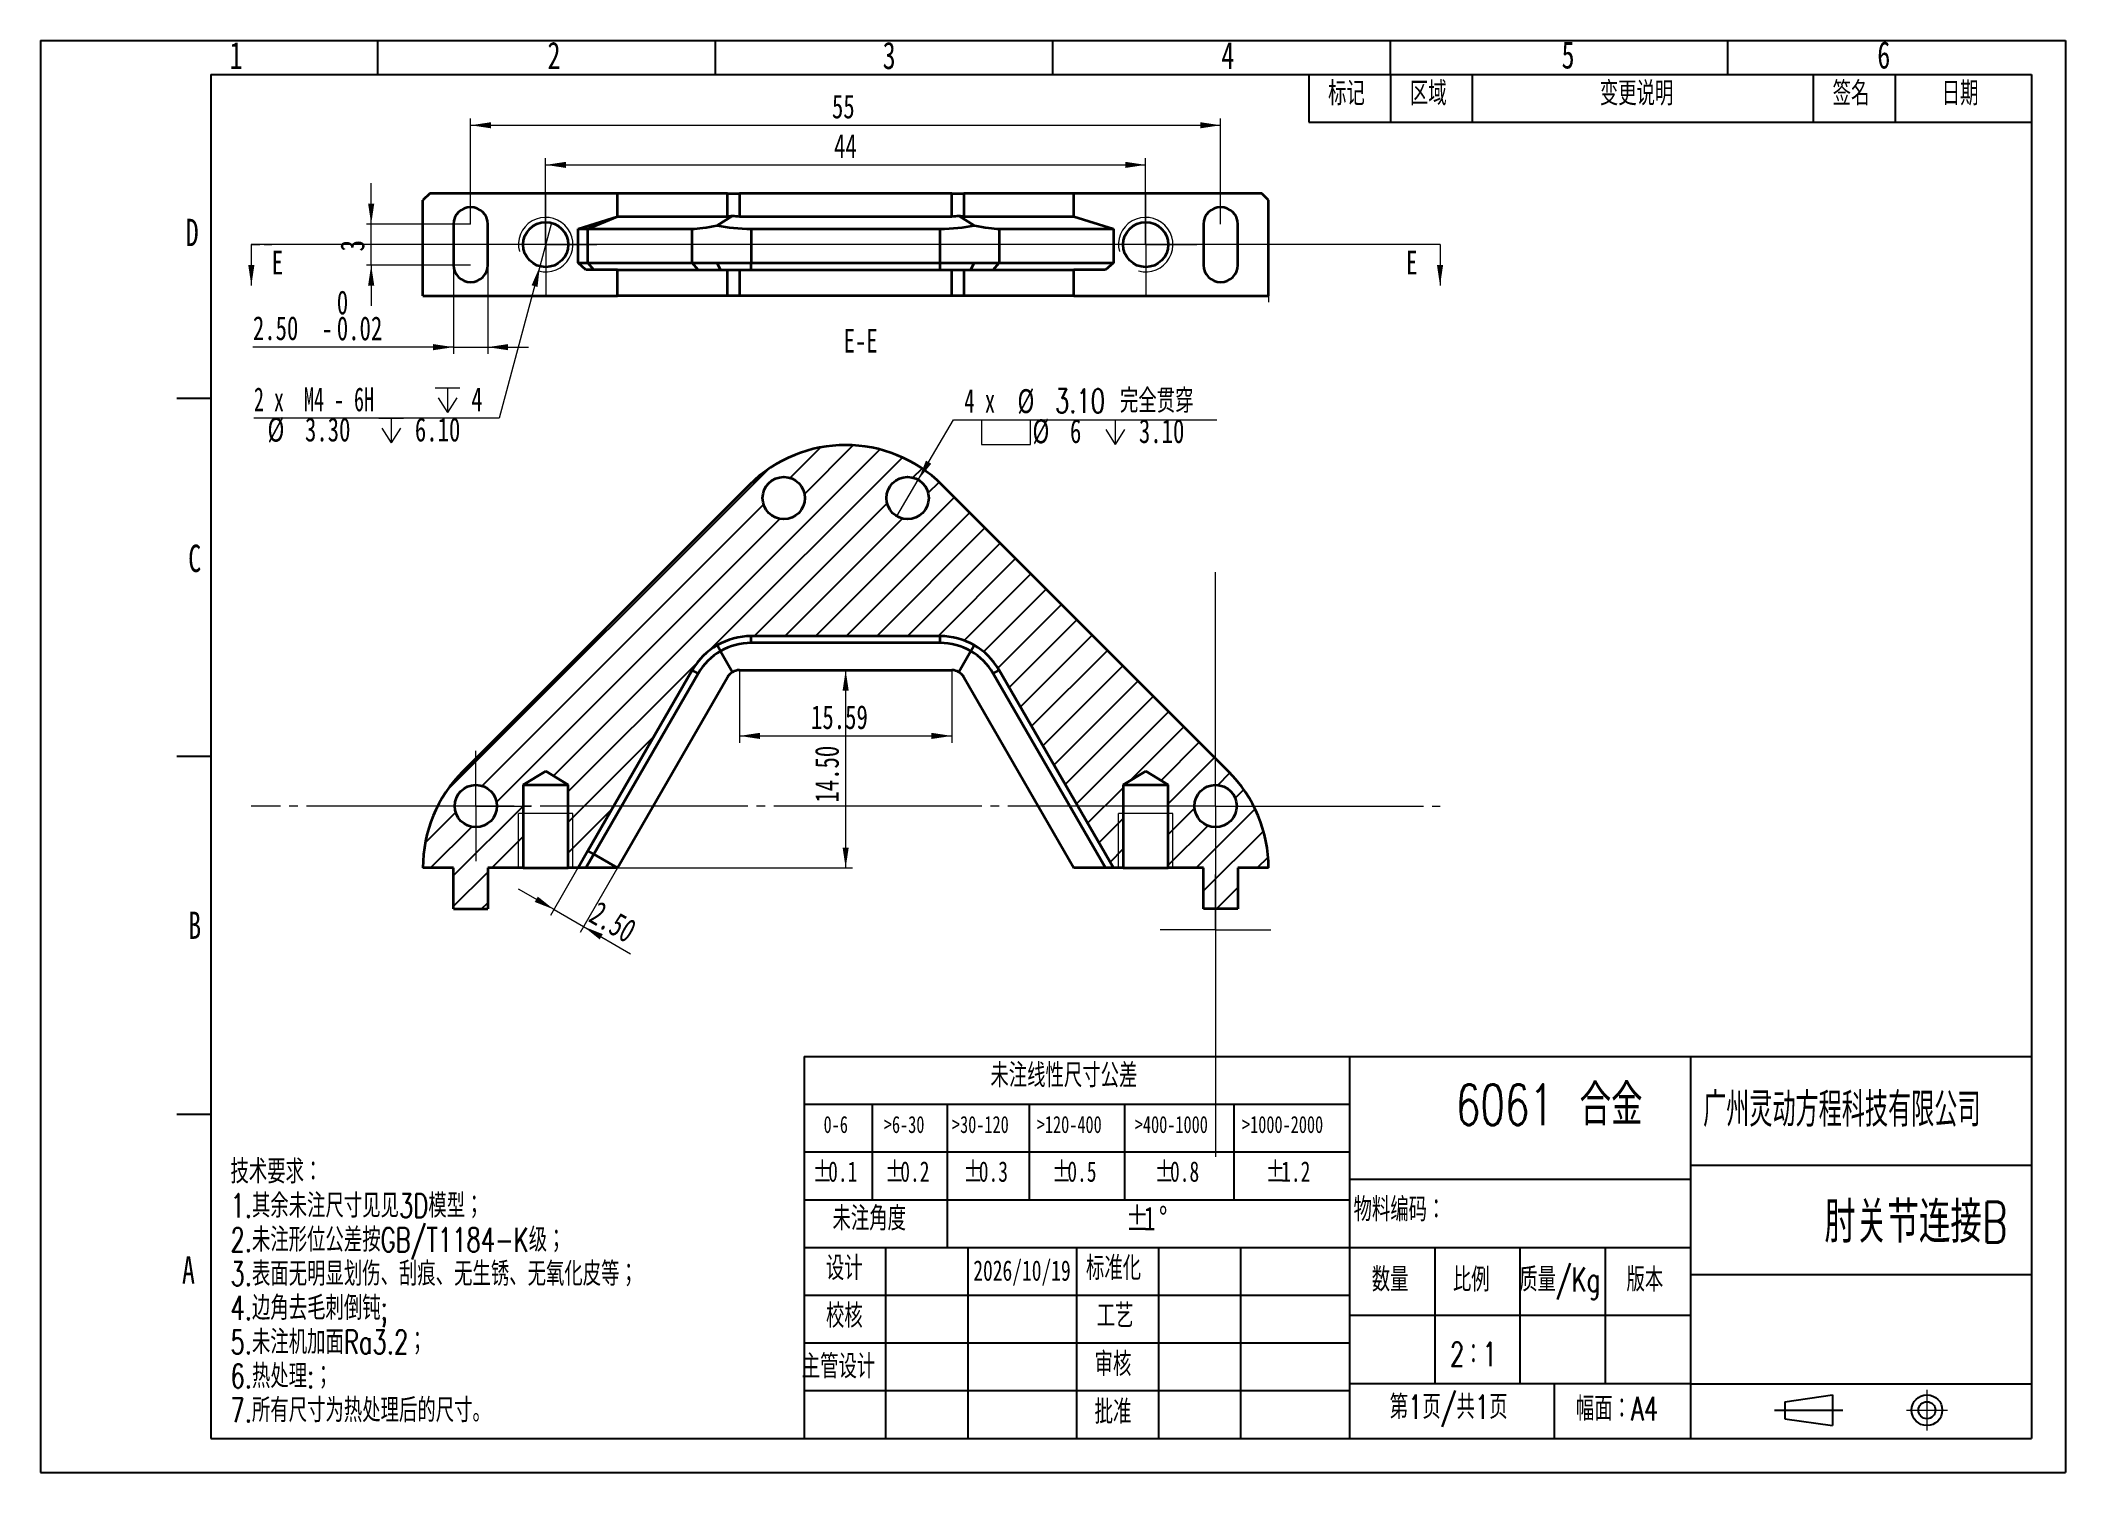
# Model space of a CAD drawing. Header units: millimetres. Extents: x 0 to 297, y 0 to 210.
import ezdxf

# ---------------------------------------------------------------- set-up
doc = ezdxf.new("R2010")
doc.units = ezdxf.units.MM
for name, pattern in [('SLD-中心线', [34.29, 30.48, -1.27, 1.27, -1.27]), ('SLD-实线', [0]), ('SLD-虚线', [1.905, 1.27, -0.635])]:
    doc.linetypes.add(name, pattern=pattern)
for name, color, linetype in [('中心线层', 1, 'SLD-中心线'), ('剖面线层', 133, 'SLD-实线'), ('尺寸线层', 83, 'SLD-实线'), ('文本', 7, 'SLD-实线'), ('细实线层', 7, 'SLD-实线')]:
    doc.layers.add(name, color=color, linetype=linetype)
doc.layers.add('粗实线层', color=7, linetype='SLD-实线', lineweight=35)
doc.styles.add('SLDTEXTSTYLE0', font='TXT', dxfattribs={"width": 0.7, "bigfont": 'bigfont'})
doc.styles.add('SLDTEXTSTYLE1', font='TXT', dxfattribs={"width": 0.7})
doc.styles.add('SLDTEXTSTYLE2', font='TXT', dxfattribs={"width": 0.616621, "bigfont": 'bigfont'})
doc.styles.add('SLDTEXTSTYLE3', font='TXT', dxfattribs={"width": 0.616667})
doc.styles.add('SLDTEXTSTYLE4', font='TXT', dxfattribs={"width": 0.633333})
doc.dimstyles.new('SLDDIMSTYLE0', dxfattribs={"dimtxt": 3.5, "dimasz": 3, "dimexe": 0, "dimexo": 0.0625, "dimgap": 0.875, "dimtad": 2, "dimlfac": 0.5, "dimrnd": 1e-09, "dimzin": 12, "dimdsep": 46, "dimtxsty": 'SLDTEXTSTYLE1', "dimsah": 1, "dimcen": 0.09, "dimadec": 0, "dimazin": 3, "dimtfac": 1, "dimtofl": 0, "dimtmove": 0, "dimatfit": 3, "dimfxl": 0, "dimfrac": 2, "dimtolj": 1, "dimtzin": 12, "dimarcsym": 0})
doc.dimstyles.new('SLDDIMSTYLE1', dxfattribs={"dimtxt": 3.5, "dimasz": 3, "dimexe": 0, "dimexo": 0.0625, "dimgap": 0.875, "dimtad": 0, "dimtih": 1, "dimtoh": 1, "dimdec": 6, "dimlfac": 0.5, "dimrnd": 1e-09, "dimzin": 12, "dimdsep": 46, "dimtxsty": 'SLDTEXTSTYLE1', "dimblk1": 'NONE', "dimsah": 1, "dimcen": 0, "dimadec": 0, "dimazin": 3, "dimtfac": 1, "dimtmove": 0, "dimatfit": 3, "dimldrblk": 'NONE', "dimfxl": 0, "dimfrac": 2, "dimtolj": 1, "dimtzin": 12, "dimarcsym": 0})
doc.dimstyles.new('SLDDIMSTYLE2', dxfattribs={"dimtxt": 3.5, "dimasz": 3, "dimexe": 0, "dimexo": 0.0625, "dimgap": 0.875, "dimtad": 2, "dimlfac": 0.5, "dimrnd": 1e-09, "dimzin": 4, "dimdsep": 46, "dimtxsty": 'SLDTEXTSTYLE1', "dimsah": 1, "dimcen": 0.09, "dimadec": 0, "dimazin": 1, "dimtol": 1, "dimtm": 0.02, "dimtfac": 1, "dimtmove": 0, "dimatfit": 0, "dimfxl": 0, "dimfrac": 2, "dimtolj": 1, "dimarcsym": 0})
doc.dimstyles.new('SLDDIMSTYLE3', dxfattribs={"dimtxt": 3.5, "dimasz": 3, "dimexe": 0, "dimexo": 0.0625, "dimgap": 0.875, "dimtad": 2, "dimlfac": 0.5, "dimrnd": 1e-09, "dimzin": 12, "dimdsep": 46, "dimtxsty": 'SLDTEXTSTYLE1', "dimsah": 1, "dimcen": 0.09, "dimadec": 0, "dimazin": 3, "dimtfac": 1, "dimtmove": 0, "dimatfit": 0, "dimfxl": 0, "dimfrac": 2, "dimtolj": 1, "dimtzin": 12, "dimarcsym": 0})
doc.dimstyles.new('SLDDIMSTYLE4', dxfattribs={"dimtxt": 3.5, "dimasz": 3, "dimexe": 0, "dimexo": 0.0625, "dimgap": 0.875, "dimtad": 0, "dimtih": 1, "dimtoh": 1, "dimlfac": 0.5, "dimrnd": 1e-09, "dimzin": 4, "dimdsep": 46, "dimtxsty": 'SLDTEXTSTYLE1', "dimblk1": 'NONE', "dimsah": 1, "dimcen": 0, "dimadec": 0, "dimazin": 1, "dimtfac": 1, "dimtmove": 0, "dimatfit": 3, "dimldrblk": 'NONE', "dimfxl": 0, "dimfrac": 2, "dimtolj": 1, "dimtzin": 12, "dimarcsym": 0})
doc.dimstyles.new('SLDDIMSTYLE5', dxfattribs={"dimtxt": 3.5, "dimasz": 3, "dimexe": 0, "dimexo": 0.0625, "dimgap": 0.875, "dimtad": 2, "dimlfac": 0.5, "dimrnd": 1e-09, "dimzin": 4, "dimdsep": 46, "dimtxsty": 'SLDTEXTSTYLE1', "dimsah": 1, "dimcen": 0.09, "dimadec": 0, "dimazin": 1, "dimtfac": 1, "dimtmove": 0, "dimatfit": 0, "dimfxl": 0, "dimfrac": 2, "dimtolj": 1, "dimtzin": 12, "dimarcsym": 0})
doc.dimstyles.new('SLDDIMSTYLE6', dxfattribs={"dimtxt": 3.5, "dimasz": 3, "dimexe": 0, "dimexo": 0.0625, "dimgap": 0.875, "dimtad": 2, "dimlfac": 0.5, "dimrnd": 1e-09, "dimzin": 4, "dimdsep": 46, "dimtxsty": 'SLDTEXTSTYLE1', "dimsah": 1, "dimcen": 0.09, "dimadec": 0, "dimazin": 1, "dimtfac": 1, "dimtofl": 0, "dimtmove": 0, "dimatfit": 3, "dimfxl": 0, "dimfrac": 2, "dimtolj": 1, "dimtzin": 12, "dimarcsym": 0})

# ---------------------------------------------------------------- blocks, each defined once
blk = doc.blocks.new('SW_TABLEANNOTATION_0')
at = {"color": 0}
for p, q in [((0, 0), (0, -7)), ((0, 0), (12, 0)), ((12, 0), (12, -7)), ((12, 0), (24, 0)), ((24, 0), (24, -7)), ((24, 0), (74, 0)), ((74, 0), (74, -7)), ((74, 0), (86, 0)), ((86, 0), (86, -7)), ((86, 0), (106, 0)), ((106, 0), (106, -7)), ((0, -7), (12, -7)), ((12, -7), (24, -7)), ((24, -7), (74, -7)), ((74, -7), (86, -7)), ((86, -7), (106, -7))]:
    blk.add_line(p, q, dxfattribs=at)
at = {"color": 0, "char_height": 3.5, "attachment_point": 1, "style": 'SLDTEXTSTYLE0'}
for s, insert in [('标记', (2.85, -1.01)), ('区域', (14.85, -1.01)), ('变更说明', (42.7, -1.01)), ('签名', (76.85, -1.01)), ('日期', (92.85, -1.01))]:
    blk.add_mtext(s, dxfattribs=dict(at, insert=insert))
blk = doc.blocks.new('SW_TABLEANNOTATION_1')
at = {"color": 0}
for p, q in [((0, 0), (0, -7)), ((0, 0), (5, 0)), ((5, 0), (10, 0)), ((10, 0), (21, 0)), ((21, 0), (33, 0)), ((33, 0), (47, 0)), ((47, 0), (63, 0)), ((63, 0), (80, 0)), ((80, 0), (80, -7)), ((0, -7), (0, -14)), ((0, -7), (5, -7)), ((5, -7), (10, -7)), ((10, -7), (10, -14)), ((10, -7), (21, -7)), ((21, -7), (21, -14)), ((21, -7), (33, -7)), ((33, -7), (33, -14)), ((33, -7), (47, -7)), ((47, -7), (47, -14)), ((47, -7), (63, -7)), ((63, -7), (63, -14)), ((63, -7), (80, -7)), ((80, -7), (80, -14)), ((0, -14), (0, -21)), ((0, -14), (5, -14)), ((5, -14), (10, -14)), ((10, -14), (10, -21)), ((10, -14), (21, -14)), ((21, -14), (21, -21)), ((21, -14), (33, -14)), ((33, -14), (33, -21)), ((33, -14), (47, -14)), ((47, -14), (47, -21)), ((47, -14), (63, -14)), ((63, -14), (63, -21)), ((63, -14), (80, -14)), ((80, -14), (80, -21)), ((0, -21), (0, -28)), ((0, -21), (5, -21)), ((5, -21), (10, -21)), ((10, -21), (21, -21)), ((21, -21), (21, -28)), ((21, -21), (21, -28)), ((21, -21), (33, -21)), ((33, -21), (47, -21)), ((47, -21), (63, -21)), ((63, -21), (80, -21)), ((80, -21), (80, -28)), ((0, -28), (5, -28)), ((5, -28), (10, -28)), ((10, -28), (21, -28)), ((21, -28), (33, -28)), ((33, -28), (47, -28)), ((47, -28), (63, -28)), ((63, -28), (80, -28))]:
    blk.add_line(p, q, dxfattribs=at)
at = {"color": 0, "attachment_point": 1}
for s, insert, char_height, style in [('未注线性尺寸公差', (27.32, -1.01), 3.5, 'SLDTEXTSTYLE0'), ('0-6', (2.85, -8.72), 2.5, 'SLDTEXTSTYLE1'), ('>6-30', (11.69, -8.72), 2.5, 'SLDTEXTSTYLE1'), ('>30-120', (21.68, -8.72), 2.5, 'SLDTEXTSTYLE1'), ('>120-400', (34.12, -8.72), 2.5, 'SLDTEXTSTYLE1'), ('>400-1000', (48.5, -8.72), 2.5, 'SLDTEXTSTYLE1'), ('>1000-2000', (64.22, -8.72), 2.5, 'SLDTEXTSTYLE1'), ('%%p', (1.25, -15.37), 3, 'SLDTEXTSTYLE1'), ('0.1', (3.52, -15.37), 3, 'SLDTEXTSTYLE1'), ('%%p', (11.84, -15.37), 3, 'SLDTEXTSTYLE1'), ('0.2', (14.1, -15.37), 3, 'SLDTEXTSTYLE1'), ('%%p', (23.34, -15.37), 3, 'SLDTEXTSTYLE1'), ('0.3', (25.61, -15.37), 3, 'SLDTEXTSTYLE1'), ('%%p', (36.34, -15.37), 3, 'SLDTEXTSTYLE1'), ('0.5', (38.6, -15.37), 3, 'SLDTEXTSTYLE1'), ('%%p', (51.4, -15.37), 3, 'SLDTEXTSTYLE1'), ('0.8', (53.66, -15.37), 3, 'SLDTEXTSTYLE1'), ('%%p', (67.69, -15.37), 3, 'SLDTEXTSTYLE1'), ('1.2', (69.96, -15.37), 3, 'SLDTEXTSTYLE1'), ('未注角度', (4.16, -22.01), 3.5, 'SLDTEXTSTYLE0'), ('%%p', (47.19, -22.01), 3.5, 'SLDTEXTSTYLE1'), ('1', (49.84, -22.01), 3.5, 'SLDTEXTSTYLE1'), ('%%d', (52.04, -22.01), 3.5, 'SLDTEXTSTYLE1')]:
    blk.add_mtext(s, dxfattribs=dict(at, insert=insert, char_height=char_height, style=style))
blk = doc.blocks.new('_D')
at = {"layer": '尺寸线层', "linetype": 'SLD-实线', "lineweight": 18}
for p, q in [((74.09, 180.07), (74.09, 192.76)), ((74.09, 191.76), (162.09, 191.76)), ((162.09, 180.07), (162.09, 192.76))]:
    blk.add_line(p, q, dxfattribs=at)
for points in [[(74.09, 191.76), (77.09, 191.31), (77.09, 192.21)], [(162.09, 191.76), (159.09, 192.21), (159.09, 191.31)]]:
    blk.add_solid(points, dxfattribs=at)
at = {"layer": '尺寸线层', "linetype": 'SLD-实线', "lineweight": 18, "insert": (116.39, 196.27), "char_height": 3.5, "attachment_point": 1, "style": 'SLDTEXTSTYLE1'}
blk.add_mtext('44', dxfattribs=at)
blk = doc.blocks.new('SW_SYMBOL_HOLE_DEPTH')
at = {"layer": '尺寸线层', "color": 0, "linetype": 'SLD-实线', "lineweight": 18}
for p, q in [((0, 875), (800, 875)), ((400, 875), (400, 75)), ((100, 555), (400, 75)), ((700, 555), (400, 75))]:
    blk.add_line(p, q, dxfattribs=at)
blk = doc.blocks.new('_D_1')
at = {"layer": '尺寸线层', "linetype": 'SLD-实线', "lineweight": 18}
for p, q in [((74.95, 183.26), (73.24, 176.88)), ((73.24, 176.88), (67.28, 154.62)), ((67.28, 154.62), (31.3, 154.62))]:
    blk.add_line(p, q, dxfattribs=at)
blk.add_solid([(73.24, 176.88), (72.03, 174.1), (72.9, 173.87)], dxfattribs=at)
at = {"layer": '尺寸线层', "linetype": 'SLD-实线', "lineweight": 18, "xscale": 0.004511737089201878, "yscale": 0.004511737089201878, "zscale": 0.004511737089201878}
for p in [(57.89, 155.1), (49.62, 150.67)]:
    blk.add_blockref('SW_SYMBOL_HOLE_DEPTH', p, dxfattribs=at)
at = {"layer": '尺寸线层', "linetype": 'SLD-实线', "lineweight": 18, "char_height": 3.5, "attachment_point": 1}
for s, insert, style in [('2 x  M4 - 6H', (31.3, 159.13), 'SLDTEXTSTYLE3'), ('4', (63.17, 159.13), 'SLDTEXTSTYLE1'), ('%%c', (33.29, 154.68), 'SLDTEXTSTYLE1'), ('3.30', (38.79, 154.7), 'SLDTEXTSTYLE1'), ('6.10', (54.91, 154.7), 'SLDTEXTSTYLE1')]:
    blk.add_mtext(s, dxfattribs=dict(at, insert=insert, style=style))
blk = doc.blocks.new('_None')
blk = doc.blocks.new('_D_2')
at = {"layer": '尺寸线层', "linetype": 'SLD-实线', "lineweight": 18}
for p, q in [((63.09, 183.07), (63.09, 198.57)), ((63.09, 197.57), (173.09, 197.57)), ((173.09, 183.07), (173.09, 198.57))]:
    blk.add_line(p, q, dxfattribs=at)
for points in [[(63.09, 197.57), (66.09, 197.12), (66.09, 198.02)], [(173.09, 197.57), (170.09, 198.02), (170.09, 197.12)]]:
    blk.add_solid(points, dxfattribs=at)
at = {"layer": '尺寸线层', "linetype": 'SLD-实线', "lineweight": 18, "insert": (116.08, 202.08), "char_height": 3.5, "attachment_point": 1, "style": 'SLDTEXTSTYLE1'}
blk.add_mtext('55', dxfattribs=at)
blk = doc.blocks.new('_D_3')
at = {"layer": '尺寸线层', "linetype": 'SLD-实线', "lineweight": 18}
for p, q in [((60.59, 177.07), (60.59, 164.03)), ((65.59, 177.07), (65.59, 164.03)), ((60.59, 165.03), (31.15, 165.03)), ((60.59, 165.03), (65.59, 165.03)), ((65.59, 165.03), (71.59, 165.03))]:
    blk.add_line(p, q, dxfattribs=at)
for points in [[(60.59, 165.03), (57.59, 165.48), (57.59, 164.58)], [(65.59, 165.03), (68.59, 164.58), (68.59, 165.48)]]:
    blk.add_solid(points, dxfattribs=at)
at = {"layer": '尺寸线层', "linetype": 'SLD-实线', "lineweight": 18, "char_height": 3.5, "attachment_point": 1, "style": 'SLDTEXTSTYLE1'}
for s, insert in [('0', (43.46, 173.34)), ('2.50', (31.15, 169.57)), ('0.02', (43.46, 169.54)), ('-', (41.2, 169.54))]:
    blk.add_mtext(s, dxfattribs=dict(at, insert=insert))
blk = doc.blocks.new('_D_4')
at = {"layer": '尺寸线层', "linetype": 'SLD-实线', "lineweight": 18}
for p, q in [((48.5, 183.07), (48.5, 189.07)), ((63.09, 183.07), (47.79, 183.07)), ((48.5, 177.07), (48.5, 183.07)), ((63.09, 177.07), (47.79, 177.07)), ((48.5, 177.07), (48.5, 171.07))]:
    blk.add_line(p, q, dxfattribs=at)
for points in [[(48.5, 183.07), (48.95, 186.07), (48.05, 186.07)], [(48.5, 177.07), (48.05, 174.07), (48.95, 174.07)]]:
    blk.add_solid(points, dxfattribs=at)
at = {"layer": '尺寸线层', "linetype": 'SLD-实线', "lineweight": 18, "insert": (43.99, 179.07), "char_height": 3.5, "attachment_point": 1, "rotation": 90, "style": 'SLDTEXTSTYLE1'}
blk.add_mtext('3', dxfattribs=at)
blk = doc.blocks.new('SW_CENTERMARKSYMBOL_0')
at = {"layer": '中心线层', "color": 0, "linetype": 'SLD-中心线', "lineweight": 18}
for p, q in [((0, 5), (0, 7.5)), ((0, 0), (0, 5)), ((-5, 0), (-7.5, 0)), ((0, 0), (-5, 0)), ((0, 0), (0, -5)), ((0, 0), (5, 0)), ((5, 0), (7.5, 0)), ((0, -5), (0, -7.5))]:
    blk.add_line(p, q, dxfattribs=at)
blk = doc.blocks.new('SW_CENTERMARKSYMBOL_1')
at = {"layer": '中心线层', "color": 0, "linetype": 'SLD-中心线', "lineweight": 18}
for p, q in [((0, 5), (0, 7.5)), ((0, 0), (0, 5)), ((-5, 0), (-7.5, 0)), ((0, 0), (-5, 0)), ((0, 0), (0, -5)), ((0, 0), (5, 0)), ((5, 0), (7.5, 0)), ((0, -5), (0, -7.5))]:
    blk.add_line(p, q, dxfattribs=at)
blk = doc.blocks.new('SW_SYMBOL_HOLE_SPOT')
at = {"layer": '尺寸线层', "color": 0, "linetype": 'SLD-实线', "lineweight": 18}
for p, q in [((0, 875), (0, 75)), ((1600, 75), (1600, 875)), ((0, 75), (1600, 75))]:
    blk.add_line(p, q, dxfattribs=at)
blk = doc.blocks.new('_D_5')
at = {"layer": '尺寸线层', "linetype": 'SLD-实线', "lineweight": 18}
for p, q in [((128.74, 145.57), (133.9, 154.39)), ((133.9, 154.39), (172.51, 154.39)), ((125.6, 140.23), (128.74, 145.57))]:
    blk.add_line(p, q, dxfattribs=at)
blk.add_solid([(128.74, 145.57), (130.64, 147.94), (129.87, 148.39)], dxfattribs=at)
at = {"layer": '尺寸线层', "linetype": 'SLD-实线', "lineweight": 18, "xscale": 0.004511737089201878, "yscale": 0.004511737089201878, "zscale": 0.004511737089201878}
for name, p in [('SW_SYMBOL_HOLE_SPOT', (137.99, 150.44)), ('SW_SYMBOL_HOLE_DEPTH', (155.82, 150.44))]:
    blk.add_blockref(name, p, dxfattribs=at)
at = {"layer": '尺寸线层', "linetype": 'SLD-实线', "lineweight": 18, "char_height": 3.5, "attachment_point": 1}
for s, insert, style in [('4 x', (135.49, 158.9), 'SLDTEXTSTYLE4'), ('%%c', (143.29, 158.87), 'SLDTEXTSTYLE1'), ('3.10 完全贯穿', (148.79, 158.9), 'SLDTEXTSTYLE0'), ('%%c', (145.49, 154.44), 'SLDTEXTSTYLE1'), ('6', (150.99, 154.47), 'SLDTEXTSTYLE1'), ('3.10', (161.1, 154.47), 'SLDTEXTSTYLE1')]:
    blk.add_mtext(s, dxfattribs=dict(at, insert=insert, style=style))
blk = doc.blocks.new('_D_6')
at = {"layer": '尺寸线层', "linetype": 'SLD-实线', "lineweight": 18}
for p, q in [((78.83, 88.65), (74.82, 81.69)), ((84.61, 88.65), (79.15, 79.19)), ((75.32, 82.56), (70.12, 85.56)), ((75.32, 82.56), (79.65, 80.06)), ((79.65, 80.06), (86.55, 76.07))]:
    blk.add_line(p, q, dxfattribs=at)
for points in [[(75.32, 82.56), (72.94, 84.45), (72.49, 83.67)], [(79.65, 80.06), (82.02, 78.17), (82.47, 78.95)]]:
    blk.add_solid(points, dxfattribs=at)
at = {"layer": '尺寸线层', "linetype": 'SLD-实线', "lineweight": 18, "insert": (81.95, 83.94), "char_height": 3.5, "attachment_point": 1, "rotation": 330, "style": 'SLDTEXTSTYLE1'}
blk.add_mtext('2.50', dxfattribs=at)
blk = doc.blocks.new('_D_7')
at = {"layer": '尺寸线层', "linetype": 'SLD-实线', "lineweight": 18}
for p, q in [((102.51, 117.65), (102.51, 107.02)), ((133.68, 117.65), (133.68, 107.02)), ((102.51, 108.02), (133.68, 108.02))]:
    blk.add_line(p, q, dxfattribs=at)
for points in [[(102.51, 108.02), (105.51, 107.57), (105.51, 108.47)], [(133.68, 108.02), (130.68, 108.47), (130.68, 107.57)]]:
    blk.add_solid(points, dxfattribs=at)
at = {"layer": '尺寸线层', "linetype": 'SLD-实线', "lineweight": 18, "insert": (113.01, 112.53), "char_height": 3.5, "attachment_point": 1, "style": 'SLDTEXTSTYLE1'}
blk.add_mtext('15.59', dxfattribs=at)
blk = doc.blocks.new('_D_8')
at = {"layer": '尺寸线层', "linetype": 'SLD-实线', "lineweight": 18}
for p, q in [((118.09, 117.65), (118.09, 88.65)), ((84.61, 88.65), (119.09, 88.65))]:
    blk.add_line(p, q, dxfattribs=at)
for points in [[(118.09, 117.65), (117.64, 114.65), (118.54, 114.65)], [(118.09, 88.65), (118.54, 91.65), (117.64, 91.65)]]:
    blk.add_solid(points, dxfattribs=at)
at = {"layer": '尺寸线层', "linetype": 'SLD-实线', "lineweight": 18, "insert": (113.58, 98.24), "char_height": 3.5, "attachment_point": 1, "rotation": 90, "style": 'SLDTEXTSTYLE1'}
blk.add_mtext('14.50', dxfattribs=at)
blk = doc.blocks.new('SW_CENTERMARKSYMBOL_2')
at = {"layer": '中心线层', "color": 0, "linetype": 'SLD-中心线', "lineweight": 18}
for p, q in [((0, 5), (0, 8.1)), ((0, 0), (0, 5)), ((-5, 0), (-8.1, 0)), ((0, 0), (-5, 0)), ((0, 0), (0, -5)), ((0, 0), (5, 0)), ((5, 0), (8.1, 0)), ((0, -5), (0, -8.1))]:
    blk.add_line(p, q, dxfattribs=at)
blk = doc.blocks.new('SW_CENTERMARKSYMBOL_3')
at = {"layer": '中心线层', "color": 0, "linetype": 'SLD-中心线', "lineweight": 18}
for p, q in [((0, 5), (0, 8.1)), ((0, 0), (0, 5)), ((-5, 0), (-8.1, 0)), ((0, 0), (-5, 0)), ((0, 0), (0, -5)), ((0, 0), (5, 0)), ((5, 0), (8.1, 0)), ((0, -5), (0, -8.1))]:
    blk.add_line(p, q, dxfattribs=at)
blk = doc.blocks.new('SW_CENTERMARKSYMBOL_4')
at = {"layer": '中心线层', "color": 0, "linetype": 'SLD-中心线', "lineweight": 18}
for p, q in [((0, 5), (0, 8.1)), ((0, 0), (0, 5)), ((-5, 0), (-8.1, 0)), ((0, 0), (-5, 0)), ((0, 0), (0, -5)), ((0, 0), (5, 0)), ((5, 0), (8.1, 0)), ((0, -5), (0, -8.1))]:
    blk.add_line(p, q, dxfattribs=at)

msp = doc.modelspace()

# ---------------------------------------------------------------- hatches: boundary and pattern name
at = {"layer": '剖面线层'}
h = msp.add_hatch(dxfattribs=at)
h.set_pattern_fill('ANSI31', color=256, style=0)
edge = h.paths.add_edge_path(flags=0)
edge.add_line((78.8337462, 88.6542526), (80.2771219, 91.1542526))
edge.add_line((80.2771219, 91.1542526), (95.576904, 117.6542526))
edge.add_arc((104.2371581, 112.6542526), 10, 90, 150, ccw=False)
edge.add_line((104.2371581, 122.6542526), (131.949971, 122.6542526))
edge.add_arc((131.949971, 112.6542526), 10, 30, 90, ccw=False)
edge.add_line((140.610225, 117.6542526), (157.3533828, 88.6542526))
edge.add_line((157.3533828, 88.6542526), (158.7935645, 88.6542526))
edge.add_line((158.7935645, 88.6542526), (158.7935645, 100.8542526))
edge.add_line((158.7935645, 100.8542526), (162.0935645, 102.8370926))
edge.add_line((162.0935645, 102.8370926), (165.3935645, 100.8542526))
edge.add_line((165.3935645, 100.8542526), (165.3935645, 88.6542526))
edge.add_line((165.3935645, 88.6542526), (170.5935645, 88.6542526))
edge.add_line((170.5935645, 88.6542526), (170.5935645, 82.6542526))
edge.add_line((170.5935645, 82.6542526), (175.5935645, 82.6542526))
edge.add_line((175.5935645, 82.6542526), (175.5935645, 88.6542526))
edge.add_line((175.5935645, 88.6542526), (180.108919, 88.6542526))
edge.add_arc((160.108919, 88.6542526), 20, 360, 405)
edge.add_line((174.2510546, 102.7963882), (132.2357002, 144.8117426))
edge.add_arc((118.0935645, 130.669607), 20, 45, 135)
edge.add_line((103.9514289, 144.8117426), (61.9360745, 102.7963882))
edge.add_arc((76.0782101, 88.6542526), 20, 135, 180)
edge.add_line((56.0782101, 88.6542526), (60.5935645, 88.6542526))
edge.add_line((60.5935645, 88.6542526), (60.5935645, 82.6542526))
edge.add_line((60.5935645, 82.6542526), (65.5935645, 82.6542526))
edge.add_line((65.5935645, 82.6542526), (65.5935645, 88.6542526))
edge.add_line((65.5935645, 88.6542526), (70.7935645, 88.6542526))
edge.add_line((70.7935645, 88.6542526), (70.7935645, 100.8542526))
edge.add_line((70.7935645, 100.8542526), (74.0935645, 102.8370926))
edge.add_line((74.0935645, 102.8370926), (77.3935645, 100.8542526))
edge.add_line((77.3935645, 100.8542526), (77.3935645, 88.6542526))
edge.add_line((77.3935645, 88.6542526), (78.8337462, 88.6542526))
edge = h.paths.add_edge_path(flags=0)
edge.add_arc((63.8478565, 97.7318709), 3.1, 0, 360)
edge = h.paths.add_edge_path(flags=0)
edge.add_arc((109.0159462, 142.8999606), 3.1, 0, 360)
edge = h.paths.add_edge_path(flags=0)
edge.add_arc((127.1711829, 142.8999606), 3.1, 0, 360)
edge = h.paths.add_edge_path(flags=0)
edge.add_arc((172.3392726, 97.7318709), 3.1, 0, 360)

# ---------------------------------------------------------------- linework, layer by layer
for p, q in [((0, 210), (297, 210)), ((0, 210), (0, 0)), ((49.5, 205), (49.5, 210)), ((99, 205), (99, 210)), ((148.5, 205), (148.5, 210)), ((198, 205), (198, 210)), ((247.5, 205), (247.5, 210)), ((297, 210), (297, 0)), ((25, 205), (25, 5)), ((25, 205), (292, 205)), ((292, 205), (292, 5)), ((25, 157.5), (20, 157.5)), ((25, 105), (20, 105)), ((112, 61), (292, 61)), ((112, 61), (112, 5)), ((192, 61), (192, 5)), ((242, 61), (242, 5)), ((25, 52.5), (20, 52.5)), ((292, 45), (242, 45)), ((192, 43), (242, 43)), ((112, 33), (192, 33)), ((124, 5), (124, 33)), ((136, 33), (136, 5)), ((152, 5), (152, 33)), ((164, 5), (164, 33)), ((176, 33), (176, 5)), ((192, 33), (242, 33)), ((204.5, 33), (204.5, 13)), ((217, 13), (217, 33)), ((229.5, 33), (229.5, 13)), ((292, 29), (242, 29)), ((112, 26), (192, 26)), ((242, 23), (192, 23)), ((112, 19), (192, 19)), ((192, 12), (112, 12)), ((242, 13), (192, 13)), ((222, 13), (222, 5)), ((242, 13), (292, 13)), ((254.3262578, 9.1342907), (264.3262578, 9.1342907)), ((255.8262578, 10.3842907), (262.8262578, 11.3842907)), ((255.8262578, 10.3842907), (255.8262578, 7.8842907)), ((262.8262578, 11.3842907), (262.8262578, 6.8842907)), ((255.8262578, 7.8842907), (262.8262578, 6.8842907)), ((25, 5), (292, 5)), ((0, 0), (297, 0))]:
    msp.add_line(p, q)
at = {"color": 7, "linetype": 'SLD-实线', "lineweight": 18}
for p, q in [((205.2651004, 180.0689088), (30.9220287, 180.0689088)), ((180.1083049, 179.4637703), (180.1083049, 171.6147607)), ((172.3392726, 97.7318709), (172.3392726, 132.0516646)), ((172.3392726, 97.7318709), (172.3392726, 46.3107581))]:
    msp.add_line(p, q, dxfattribs=at)
for radius in [2.25, 1.25]:
    msp.add_circle((276.6807843, 9.1342907), radius)
at = {"layer": '中心线层', "linetype": 'SLD-中心线', "lineweight": 18}
for p, q in [((172.3392726, 97.7318709), (30.9220287, 97.7318709)), ((172.3392726, 97.7318709), (205.2651004, 97.7318709)), ((276.6807843, 12.1342907), (276.6807843, 6.1342907)), ((273.6807843, 9.1342907), (279.6807843, 9.1342907))]:
    msp.add_line(p, q, dxfattribs=at)
at = {"layer": '粗实线层', "linetype": 'SLD-实线', "lineweight": 35}
for p, q in [((57.0782101, 187.5689088), (56.0782101, 186.5689088)), ((84.6072489, 187.5689088), (57.0782101, 187.5689088)), ((84.6072489, 184.2087599), (84.6072489, 187.5689088)), ((100.7730565, 187.5689088), (84.6072489, 187.5689088)), ((100.7730565, 184.2087599), (100.7730565, 187.5689088)), ((100.7730565, 187.5689088), (102.5051073, 187.5689088)), ((102.5051073, 187.5689088), (102.5051073, 184.2087599)), ((133.6820218, 187.5689088), (102.5051073, 187.5689088)), ((133.6820218, 184.2087599), (133.6820218, 187.5689088)), ((133.6820218, 187.5689088), (135.4140726, 187.5689088)), ((135.4140726, 187.5689088), (135.4140726, 184.2087599)), ((151.5798802, 187.5689088), (135.4140726, 187.5689088)), ((151.5798802, 184.2087599), (151.5798802, 187.5689088)), ((179.108919, 187.5689088), (151.5798802, 187.5689088)), ((180.108919, 186.5689088), (179.108919, 187.5689088)), ((56.0782101, 172.5689088), (56.0782101, 186.5689088)), ((78.8337462, 182.3889088), (84.6072489, 184.2087599)), ((80.2771219, 182.3889088), (84.6072489, 184.2087599)), ((84.6072489, 184.2087599), (100.7730565, 184.2087599)), ((101.5051073, 184.3062855), (99.2371581, 182.8765364)), ((102.5051073, 184.2087599), (133.6820218, 184.2087599)), ((134.6820218, 184.3062855), (136.949971, 182.8765364)), ((135.4140726, 184.2087599), (151.5798802, 184.2087599)), ((151.5798802, 184.2087599), (157.3533828, 182.3889088)), ((180.108919, 172.5689088), (180.108919, 186.5689088)), ((60.5935645, 183.0689088), (60.5935645, 177.0689088)), ((65.5935645, 177.0689088), (65.5935645, 183.0689088)), ((78.8337462, 177.3889088), (78.8337462, 182.3889088)), ((78.8337462, 182.3889088), (80.2771219, 182.3889088)), ((80.2771219, 182.3889088), (95.576904, 182.3889088)), ((80.2771219, 177.3889088), (80.2771219, 182.3889088)), ((95.576904, 177.3889088), (95.576904, 182.3889088)), ((104.2371581, 182.3889088), (131.949971, 182.3889088)), ((104.2371581, 182.3889088), (104.2371581, 177.3889088)), ((131.949971, 177.3889088), (131.949971, 182.3889088)), ((140.610225, 182.3889088), (157.3533828, 182.3889088)), ((140.610225, 182.3889088), (140.610225, 177.3889088)), ((157.3533828, 182.3889088), (157.3533828, 177.3889088)), ((170.5935645, 183.0689088), (170.5935645, 177.0689088)), ((175.5935645, 177.0689088), (175.5935645, 183.0689088)), ((79.9884468, 176.3889088), (78.8337462, 177.3889088)), ((78.8337462, 177.3889088), (80.2771219, 177.3889088)), ((84.6072489, 176.3889088), (79.9884468, 176.3889088)), ((81.1431473, 176.3889088), (80.2771219, 177.3889088)), ((80.2771219, 177.3889088), (95.576904, 177.3889088)), ((84.6072489, 172.5689088), (84.6072489, 176.3889088)), ((84.6072489, 176.3889088), (100.7730565, 176.3889088)), ((96.4429294, 176.3889088), (95.576904, 177.3889088)), ((95.576904, 177.3889088), (99.2371581, 177.3889088)), ((99.2371581, 177.3889088), (104.2371581, 177.3889088)), ((99.7371581, 176.3889088), (99.2371581, 177.3889088)), ((100.7730565, 172.5689088), (100.7730565, 176.3889088)), ((100.7730565, 176.3889088), (101.5051073, 176.3889088)), ((101.5051073, 176.3889088), (102.5051073, 176.3889088)), ((102.5051073, 176.3889088), (102.5051073, 172.5689088)), ((102.5051073, 176.3889088), (133.6820218, 176.3889088)), ((104.2371581, 176.3889088), (104.2371581, 177.3889088)), ((104.2371581, 177.3889088), (131.949971, 177.3889088)), ((131.949971, 176.3889088), (131.949971, 177.3889088)), ((131.949971, 177.3889088), (136.949971, 177.3889088)), ((133.6820218, 172.5689088), (133.6820218, 176.3889088)), ((133.6820218, 176.3889088), (134.6820218, 176.3889088)), ((134.6820218, 176.3889088), (135.4140726, 176.3889088)), ((135.4140726, 176.3889088), (135.4140726, 172.5689088)), ((135.4140726, 176.3889088), (151.5798802, 176.3889088)), ((136.449971, 176.3889088), (136.949971, 177.3889088)), ((136.949971, 177.3889088), (140.610225, 177.3889088)), ((139.7441996, 176.3889088), (140.610225, 177.3889088)), ((140.610225, 177.3889088), (157.3533828, 177.3889088)), ((151.5798802, 172.5689088), (151.5798802, 176.3889088)), ((156.1986823, 176.3889088), (151.5798802, 176.3889088)), ((157.3533828, 177.3889088), (156.1986823, 176.3889088)), ((56.0782101, 172.5689088), (84.6072489, 172.5689088)), ((100.7730565, 172.5689088), (84.6072489, 172.5689088)), ((102.5051073, 172.5689088), (100.7730565, 172.5689088)), ((133.6820218, 172.5689088), (102.5051073, 172.5689088)), ((135.4140726, 172.5689088), (133.6820218, 172.5689088)), ((151.5798802, 172.5689088), (135.4140726, 172.5689088)), ((151.5798802, 172.5689088), (180.108919, 172.5689088)), ((103.9514289, 144.8117426), (61.9360745, 102.7963882)), ((174.2510546, 102.7963882), (132.2357002, 144.8117426)), ((131.949971, 122.6542526), (104.2371581, 122.6542526)), ((104.2371581, 121.6542526), (104.2371581, 122.6542526)), ((131.949971, 121.6542526), (131.949971, 122.6542526)), ((99.7371581, 120.4484812), (99.2371581, 121.3145066)), ((99.7371581, 120.4484812), (101.5051073, 117.3863034)), ((131.949971, 121.6542526), (104.2371581, 121.6542526)), ((136.449971, 120.4484812), (134.6820218, 117.3863034)), ((136.449971, 120.4484812), (136.949971, 121.3145066)), ((95.576904, 117.6542526), (80.2771219, 91.1542526)), ((96.4429294, 117.1542526), (81.1431473, 90.6542526)), ((84.6072489, 88.6542526), (100.7730565, 116.6542526)), ((96.4429294, 117.1542526), (95.576904, 117.6542526)), ((102.5051073, 117.6542526), (133.6820218, 117.6542526)), ((135.4140726, 116.6542526), (151.5798802, 88.6542526)), ((139.7441996, 117.1542526), (140.610225, 117.6542526)), ((156.1986823, 88.6542526), (139.7441996, 117.1542526)), ((157.3533828, 88.6542526), (140.610225, 117.6542526)), ((74.0935645, 102.8370926), (70.7935645, 100.8542526)), ((77.3935645, 100.8542526), (74.0935645, 102.8370926)), ((162.0935645, 102.8370926), (158.7935645, 100.8542526)), ((165.3935645, 100.8542526), (162.0935645, 102.8370926)), ((70.7935645, 100.8542526), (70.7935645, 88.6542526)), ((70.7935645, 100.8542526), (77.3935645, 100.8542526)), ((77.3935645, 88.6542526), (77.3935645, 100.8542526)), ((158.7935645, 100.8542526), (158.7935645, 88.6542526)), ((158.7935645, 100.8542526), (165.3935645, 100.8542526)), ((165.3935645, 88.6542526), (165.3935645, 100.8542526)), ((80.2771219, 91.1542526), (78.8337462, 88.6542526)), ((81.1431473, 90.6542526), (79.9884468, 88.6542526)), ((81.1431473, 90.6542526), (80.2771219, 91.1542526)), ((84.6072489, 88.6542526), (81.1431473, 90.6542526)), ((60.5935645, 88.6542526), (56.0782101, 88.6542526)), ((60.5935645, 82.6542526), (60.5935645, 88.6542526)), ((70.7935645, 88.6542526), (65.5935645, 88.6542526)), ((65.5935645, 88.6542526), (65.5935645, 82.6542526)), ((70.7935645, 88.6542526), (77.3935645, 88.6542526)), ((78.8337462, 88.6542526), (77.3935645, 88.6542526)), ((79.9884468, 88.6542526), (78.8337462, 88.6542526)), ((84.6072489, 88.6542526), (79.9884468, 88.6542526)), ((156.1986823, 88.6542526), (151.5798802, 88.6542526)), ((157.3533828, 88.6542526), (156.1986823, 88.6542526)), ((158.7935645, 88.6542526), (157.3533828, 88.6542526)), ((158.7935645, 88.6542526), (165.3935645, 88.6542526)), ((170.5935645, 88.6542526), (165.3935645, 88.6542526)), ((170.5935645, 82.6542526), (170.5935645, 88.6542526)), ((180.108919, 88.6542526), (175.5935645, 88.6542526)), ((175.5935645, 88.6542526), (175.5935645, 82.6542526)), ((60.5935645, 82.6542526), (65.5935645, 82.6542526)), ((175.5935645, 82.6542526), (170.5935645, 82.6542526))]:
    msp.add_line(p, q, dxfattribs=at)
for centre, radius in [((74.0935645, 180.0689088), 3.3), ((162.0935645, 180.0689088), 3.3), ((109.0159462, 142.8999606), 3.1), ((127.1711829, 142.8999606), 3.1), ((63.8478565, 97.7318709), 3.1), ((172.3392726, 97.7318709), 3.1)]:
    msp.add_circle(centre, radius, dxfattribs=at)
for centre, radius, start, end in [((63.0935645, 183.0689088), 2.5, 0, 180), ((173.0935645, 183.0689088), 2.5, 0, 180), ((63.0935645, 177.0689088), 2.5, 180, 0), ((173.0935645, 177.0689088), 2.5, 180, 0), ((118.0935645, 130.669607), 20, 45, 135), ((104.2371581, 112.6542526), 10, 90, 150), ((131.949971, 112.6542526), 10, 30, 90), ((104.2371581, 112.6542526), 9, 120, 150), ((104.2371581, 112.6542526), 9, 90, 120), ((131.949971, 112.6542526), 9, 60, 90), ((131.949971, 112.6542526), 9, 30, 60), ((102.5051073, 115.6542526), 2, 120, 150), ((102.5051073, 115.6542526), 2, 90, 120), ((133.6820218, 115.6542526), 2, 60, 90), ((133.6820218, 115.6542526), 2, 30, 60), ((76.0782101, 88.6542526), 20, 135, 180), ((160.108919, 88.6542526), 20, 360, 45)]:
    msp.add_arc(centre, radius, start, end, dxfattribs=at)
for centre, major_axis, ratio, start_param, end_param in [((102.5051073, 184.9367004), (1.9971284, 0.6490068), 0.1650759016, 3.6115980821, 4.1351968577), ((102.5051073, 184.9367004), (2, 0), 0.3639702343, 4.1887902048, 4.7123889804), ((133.6820218, 184.9367004), (2, 0), 0.3639702343, 4.7123889804, 5.235987756), ((133.6820218, 184.9367004), (1.9971284, -0.6490068), 0.1650759016, 5.2895811031, 5.8131798787), ((104.2371581, 186.0286111), (9.9856422, 3.2450342), 0.1650759016, 3.6115980821, 4.1351968577), ((104.2371581, 186.0286111), (10, 0), 0.3639702343, 4.1887902048, 4.7123889804), ((131.949971, 186.0286111), (10, 0), 0.3639702343, 4.7123889804, 5.235987756), ((131.949971, 186.0286111), (9.9856422, -3.2450342), 0.1650759016, 5.2895811031, 5.8131798787)]:
    msp.add_ellipse(centre, major_axis=major_axis, ratio=ratio, start_param=start_param, end_param=end_param, dxfattribs=at)
at = {"layer": '细实线层', "linetype": 'SLD-虚线', "lineweight": 18}
for p, q in [((30.9220287, 180.0689088), (33.9220287, 180.0689088)), ((205.2651004, 180.0689088), (202.2651004, 180.0689088))]:
    msp.add_line(p, q, dxfattribs=at)
at = {"layer": '细实线层', "linetype": 'SLD-实线', "lineweight": 18}
for p, q in [((30.9220287, 180.0689088), (30.9220287, 174.0689088)), ((205.2651004, 180.0689088), (205.2651004, 174.0689088)), ((70.0935645, 88.6542526), (70.0935645, 96.6542526)), ((78.0935645, 96.6542526), (70.0935645, 96.6542526)), ((78.0935645, 88.6542526), (78.0935645, 96.6542526)), ((158.0935645, 88.6542526), (158.0935645, 96.6542526)), ((166.0935645, 96.6542526), (158.0935645, 96.6542526)), ((166.0935645, 88.6542526), (166.0935645, 96.6542526))]:
    msp.add_line(p, q, dxfattribs=at)
for centre in [(74.0935645, 180.0689088), (162.0935645, 180.0689088)]:
    msp.add_arc(centre, 4, 255, 195, dxfattribs=at)
at = {"layer": '细实线层', "linetype": 'SLD-虚线', "lineweight": 18}
for points in [[(30.9220287, 174.0689088), (31.3720287, 177.0689088), (30.4720287, 177.0689088)], [(205.2651004, 174.0689088), (205.7151004, 177.0689088), (204.8151004, 177.0689088)]]:
    msp.add_solid(points, dxfattribs=at)

# ---------------------------------------------------------------- block references
for name, p in [('SW_TABLEANNOTATION_0', (186, 205)), ('SW_TABLEANNOTATION_1', (112.0007917, 61.0070374))]:
    msp.add_blockref(name, p)
at = {"layer": '中心线层', "linetype": 'SLD-中心线', "lineweight": 18}
for name, p in [('SW_CENTERMARKSYMBOL_1', (74.0935645, 180.0689088)), ('SW_CENTERMARKSYMBOL_0', (162.0935645, 180.0689088)), ('SW_CENTERMARKSYMBOL_4', (63.8478565, 97.7318709)), ('SW_CENTERMARKSYMBOL_3', (172.3392726, 97.7318709)), ('SW_CENTERMARKSYMBOL_2', (172.3392726, 79.5766342))]:
    msp.add_blockref(name, p, dxfattribs=at)

# ---------------------------------------------------------------- texts
at = {"layer": '文本', "linetype": 'SLD-实线', "lineweight": 18}
for s, insert, char_height, attachment_point, style in [('1', (27.7205428, 209.8118264), 4, 1, 'SLDTEXTSTYLE1'), ('2', (74.3597014, 209.8118264), 4, 1, 'SLDTEXTSTYLE1'), ('3', (123.5175808, 209.8118264), 4, 1, 'SLDTEXTSTYLE1'), ('4', (173.1918527, 209.8118264), 4, 1, 'SLDTEXTSTYLE1'), ('5', (223.0885135, 209.8869199), 4, 1, 'SLDTEXTSTYLE1'), ('6', (269.4005369, 209.8869199), 4, 1, 'SLDTEXTSTYLE1'), ('D', (21.2937193, 183.8510198), 4, 1, 'SLDTEXTSTYLE1'), ('E-E', (120.2887033, 167.7147837), 3.5, 2, 'SLDTEXTSTYLE1'), ('C', (21.6612123, 136.0618264), 4, 1, 'SLDTEXTSTYLE1'), ('B', (21.6612123, 82.2545404), 4, 1, 'SLDTEXTSTYLE1'), ('6061 合金', (221.2780126, 56.9220768), 6, 2, 'SLDTEXTSTYLE0'), ('广州灵动方程科技有限公司', (243.8452362, 55.7191205), 5, 1, 'SLDTEXTSTYLE2'), ('技术要求：', (27.8643712, 45.8840829), 3.5, 1, 'SLDTEXTSTYLE0'), ('1.其余未注尺寸见见3D模型；', (27.8643712, 40.884083), 3.5, 1, 'SLDTEXTSTYLE0'), ('物料编码：', (192.5793345, 40.3195042), 3.5, 1, 'SLDTEXTSTYLE0'), ('肘关节连接B', (275.0756043, 39.7103889), 6, 2, 'SLDTEXTSTYLE0'), ('2.未注形位公差按GB/T1184-K级；', (27.8643712, 35.8840831), 3.5, 1, 'SLDTEXTSTYLE0'), ('A', (20.7490995, 31.6775527), 4, 1, 'SLDTEXTSTYLE1'), ('3.表面无明显划伤、刮痕、无生锈、无氧化皮等；', (27.8643712, 30.8840832), 3.5, 1, 'SLDTEXTSTYLE0'), ('设计', (115.1949698, 31.720886), 3.5, 1, 'SLDTEXTSTYLE0'), ('2026/10/19', (136.8092551, 31.1194075), 3, 1, 'SLDTEXTSTYLE1'), ('标准化', (153.3356757, 31.720886), 3.5, 1, 'SLDTEXTSTYLE0'), ('数量', (195.2585289, 30.0414095), 3.5, 1, 'SLDTEXTSTYLE0'), ('比例', (207.152454, 30.0414095), 3.5, 1, 'SLDTEXTSTYLE0'), ('质量/Kg', (216.8820442, 30.0414095), 3.5, 1, 'SLDTEXTSTYLE0'), ('版本', (232.6177463, 30.0414095), 3.5, 1, 'SLDTEXTSTYLE0'), ('4.边角去毛刺倒钝;', (27.8643712, 25.8840833), 3.5, 1, 'SLDTEXTSTYLE0'), ('校核', (115.1949698, 24.7385796), 3.5, 1, 'SLDTEXTSTYLE0'), ('工艺', (154.9106756, 24.7385796), 3.5, 1, 'SLDTEXTSTYLE0'), ('5.未注机加面Ra3.2；', (27.8643712, 20.8840834), 3.5, 1, 'SLDTEXTSTYLE0'), ('审核', (154.6002507, 17.6531181), 3.5, 1, 'SLDTEXTSTYLE0'), ('2：1', (206.7113568, 19.0912476), 3.5, 1, 'SLDTEXTSTYLE0'), ('6.热处理:；', (27.8643712, 15.8840835), 3.5, 1, 'SLDTEXTSTYLE0'), ('主管设计', (111.6496572, 17.3105139), 3.5, 1, 'SLDTEXTSTYLE0'), ('第1页/共1页', (197.8882411, 11.3598807), 3.5, 1, 'SLDTEXTSTYLE0'), ('7.所有尺寸为热处理后的尺寸。', (27.8643712, 10.8840836), 3.5, 1, 'SLDTEXTSTYLE0'), ('批准', (154.6002507, 10.6498996), 3.5, 1, 'SLDTEXTSTYLE0'), ('幅面：A4', (225.1925109, 11.1164645), 3.5, 1, 'SLDTEXTSTYLE0')]:
    msp.add_mtext(s, dxfattribs=dict(at, insert=insert, char_height=char_height, attachment_point=attachment_point, style=style))
at = {"layer": '细实线层', "linetype": 'SLD-虚线', "lineweight": 18, "char_height": 3.5, "attachment_point": 1, "style": 'SLDTEXTSTYLE1'}
for insert in [(33.9220287, 179.1889531), (200.3030371, 179.1889531)]:
    msp.add_mtext('E', dxfattribs=dict(at, insert=insert))

# ---------------------------------------------------------------- dimensions: what is measured, and where the dimension line sits
at = {"layer": '尺寸线层', "linetype": 'SLD-实线', "lineweight": 18}
for base, p1, p2, angle, dimstyle, picture, middle in [((173.0935645, 197.5689088), (63.0935645, 183.0689088), (173.0935645, 183.0689088), 0, 'SLDDIMSTYLE0', '_D_2', (118.0935645, 197.5689088)), ((162.0935645, 191.7568681), (74.0935645, 180.0689088), (162.0935645, 180.0689088), 0, 'SLDDIMSTYLE0', '_D', (118.0935645, 191.7568681)), ((48.4983394, 183.0689088), (63.0935645, 177.0689088), (63.0935645, 183.0689088), 90, 'SLDDIMSTYLE3', '_D_4', (48.4983394, 180.0689088)), ((65.5935645, 165.0293806), (60.5935645, 177.0689088), (65.5935645, 177.0689088), 0, 'SLDDIMSTYLE2', '_D_3', (41.1937517, 165.0293806)), ((118.0935645, 88.6542526), (133.6820218, 117.6542526), (84.6072489, 88.6542526), 90, 'SLDDIMSTYLE6', '_D_8', (118.0935645, 103.1542526)), ((133.6820218, 108.0228399), (102.5051073, 117.6542526), (133.6820218, 117.6542526), 0, 'SLDDIMSTYLE0', '_D_7', (118.0935645, 108.0228399)), ((79.6451803, 80.0596976), (78.8337462, 88.6542526), (84.6072489, 88.6542526), 330, 'SLDDIMSTYLE5', '_D_6', (83.1229874, 78.0517848))]:
    dim = msp.add_linear_dim(base=base, p1=p1, p2=p2, angle=angle, dimstyle=dimstyle, dxfattribs=at)
    dim.commit()
    dim.dimension.update_dxf_attribs({"geometry": picture, "text_midpoint": middle, "dimtype": 160})
dim = msp.add_diameter_dim_2p(p1=(74.9471153, 183.2566119), p2=(73.2400138, 176.8812056), text='2 x  M4 - 6H {\\fGDT;x} 4\\P%%c 3.30 {\\fGDT;x} 6.10\\P', dimstyle='SLDDIMSTYLE1', override={"dimpost": '<>'}, dxfattribs=at)
dim.commit()
dim.dimension.update_dxf_attribs({"geometry": '_D_1', "text_midpoint": (48.4983394, 154.5973433), "dimtype": 163})
dim = msp.add_diameter_dim_2p(p1=(125.6037383, 140.2254293), p2=(128.7386274, 145.5744919), text='4 x <> 完全贯穿\\P{\\fGDT;v}%%c 6 {\\fGDT;x} 3.10\\P', dimstyle='SLDDIMSTYLE4', dxfattribs=at)
dim.commit()
dim.dimension.update_dxf_attribs({"geometry": '_D_5', "text_midpoint": (154.0026277, 154.3630935), "dimtype": 163})

doc.saveas('drawing.dxf')
